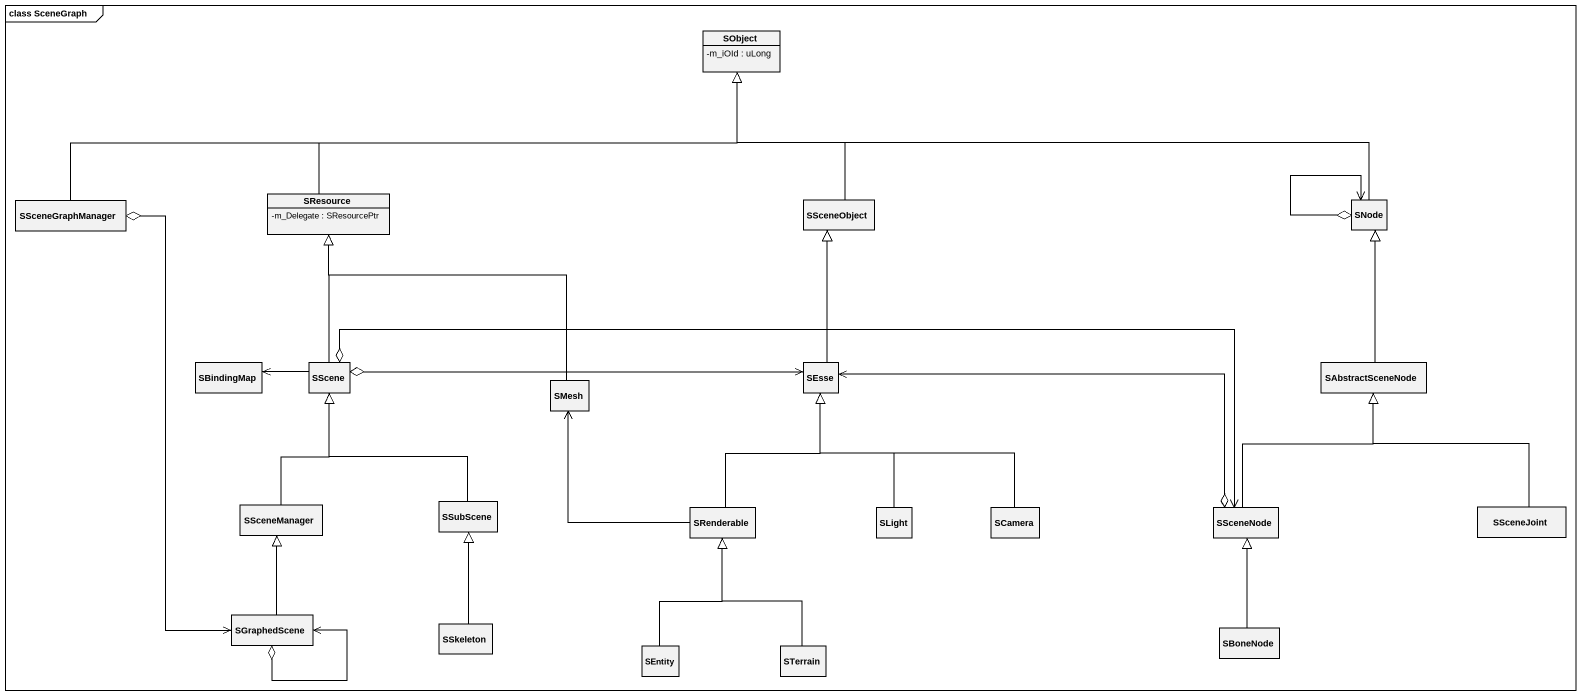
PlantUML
@startuml
mainframe class SceneGraph
hide circle
hide empty members
skinparam classAttributeIconSize 0
class SObject {
  -m_iOId : uLong
}
class SSceneGraphManager
class SResource {
  -m_Delegate : SResourcePtr
}
class SSceneObject
class SNode
class SBindingMap
class SScene
class SEsse
class SAbstractSceneNode
class SMesh
class SSceneManager
class SSubScene
class SRenderable
class SLight
class SCamera
class SSceneNode
class SSceneJoint
class SGraphedScene
class SSkeleton
class SBoneNode
class SEntity
class STerrain
SSceneGraphManager -right-|> SObject
SSceneGraphManager o--> SGraphedScene
SResource -right-|> SObject
SSceneObject -up-|> SObject
SNode -left-|> SObject
SNode o--> SNode
SScene -up-|> SResource
SScene -left-> SBindingMap
SScene o-right-> SEsse
SScene o-right-> SSceneNode
SEsse -up-|> SSceneObject
SAbstractSceneNode -up-|> SNode
SMesh -up-|> SResource
SSceneManager -up-|> SScene
SSubScene -up-|> SScene
SRenderable -up-|> SEsse
SRenderable -up-> SMesh
SLight -up-|> SEsse
SCamera -up-|> SEsse
SSceneNode o-left-> SEsse
SSceneNode -up-|> SAbstractSceneNode
SSceneJoint -up-|> SAbstractSceneNode
SGraphedScene -up-|> SSceneManager
SGraphedScene o--> SGraphedScene
SSkeleton -up-|> SSubScene
SBoneNode -up-|> SSceneNode
SEntity -up-|> SRenderable
STerrain -up-|> SRenderable
@enduml
